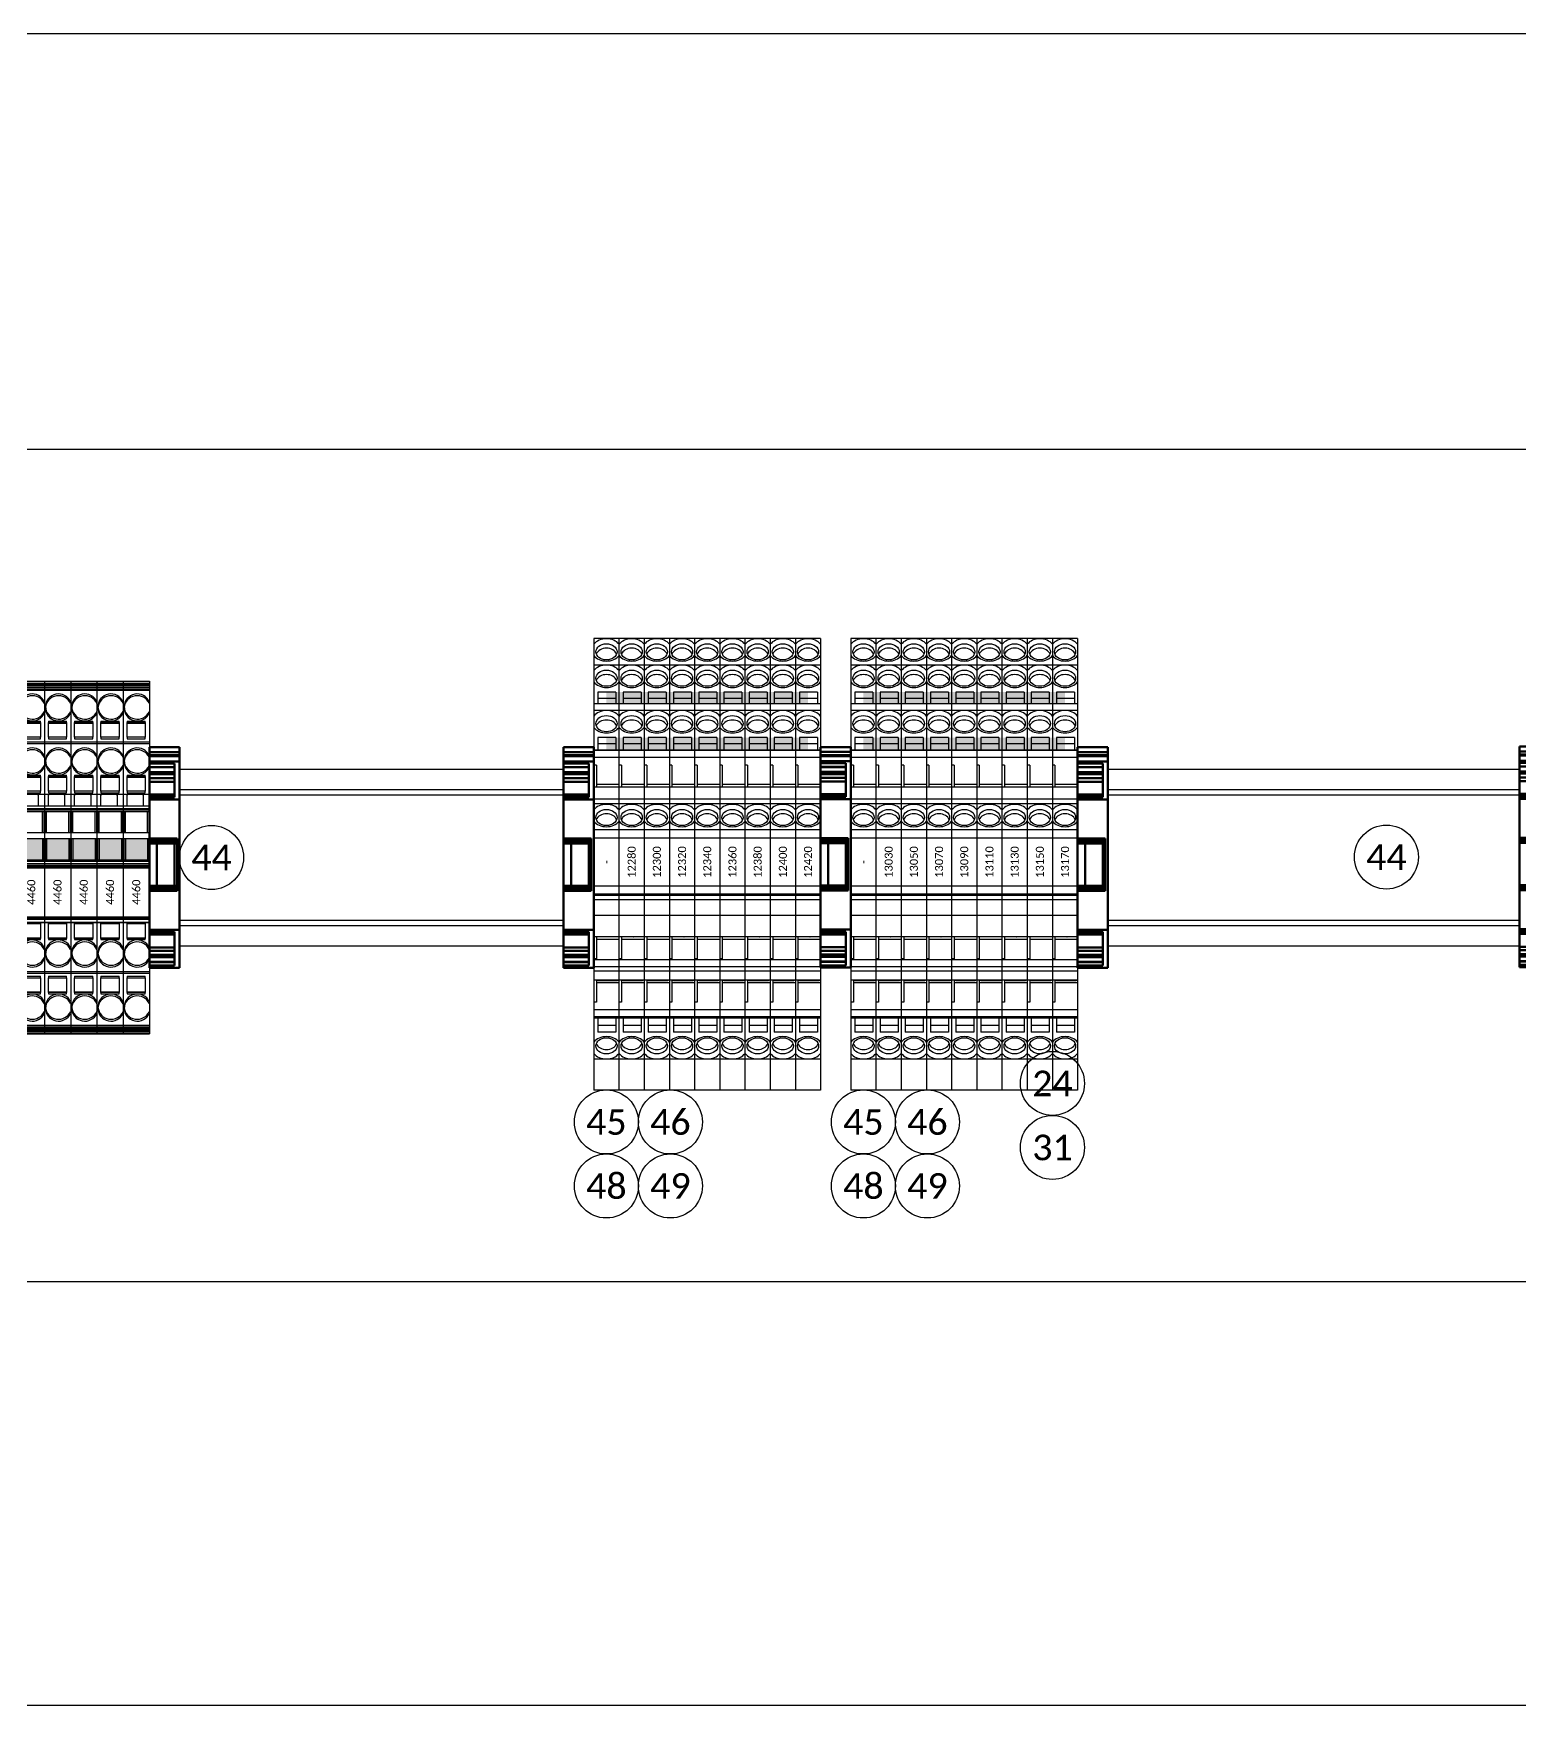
# Model space of a CAD drawing. Header units: inches. Extents: x 0 to 316, y -1 to 150.
# Drawn here: x 191.54 to 203.15, y 80.19 to 93.26 of the extents above; entities that cross this region are included whole.
import ezdxf
from ezdxf.enums import TextEntityAlignment as Align

# ---------------------------------------------------------------- set-up
doc = ezdxf.new("R2010")
doc.units = ezdxf.units.IN
doc.header["$MEASUREMENT"] = 0
doc.linetypes.add('HIDDEN2', pattern=[0.1875, 0.125, -0.0625])
doc.styles.add('Calibri', font='calibri.ttf')
doc.styles.add('SIMPLEX', font='simplex.shx', dxfattribs={"height": 6})

# ---------------------------------------------------------------- blocks, each defined once
blk = doc.blocks.new('TB Wago 2002-1404 BLU')
at = {"color": 5, "lineweight": -3}
for p, q in [((-0.102, 2.754), (0.103, 2.754)), ((-0.102, 2.754), (-0.102, 0)), ((0.103, 2.754), (0.103, 0)), ((-0.102, 2.739), (0.103, 2.739)), ((-0.102, 2.736), (-0.102, 2.702)), ((0.103, 2.736), (-0.102, 2.736)), ((-0.102, 2.735), (0.103, 2.735)), ((-0.102, 2.734), (0.103, 2.734)), ((-0.102, 2.728), (0.103, 2.728)), ((-0.102, 2.724), (0.103, 2.724)), ((-0.102, 2.71), (0.103, 2.71)), ((-0.102, 2.702), (0.103, 2.702)), ((-0.102, 2.688), (0.103, 2.688)), ((-0.102, 2.685), (0.103, 2.685)), ((-0.095, 2.556), (-0.095, 2.542)), ((-0.071, 2.441), (0.071, 2.441)), ((-0.071, 2.441), (-0.071, 2.432)), ((-0.071, 2.432), (0.071, 2.432)), ((-0.071, 2.316), (-0.071, 2.432)), ((-0.071, 2.426), (0.071, 2.426)), ((0.071, 2.432), (0.071, 2.441)), ((0.071, 2.432), (0.071, 2.316)), ((-0.102, 2.281), (0.103, 2.281)), ((-0.102, 2.267), (0.103, 2.267)), ((-0.071, 2.316), (-0.071, 2.304)), ((0.071, 2.316), (-0.071, 2.316)), ((-0.071, 2.304), (0.071, 2.304)), ((0.071, 2.304), (0.071, 2.316)), ((-0.102, 2.2), (-0.102, 2.135)), ((-0.095, 2.134), (-0.095, 2.12)), ((-0.071, 2.019), (0.071, 2.019)), ((-0.071, 2.019), (-0.071, 2.01)), ((-0.071, 2.01), (0.071, 2.01)), ((-0.071, 1.894), (-0.071, 2.01)), ((-0.071, 2.004), (0.071, 2.004)), ((0.071, 2.01), (0.071, 2.019)), ((0.071, 2.01), (0.071, 1.894)), ((-0.102, 1.871), (0.103, 1.871)), ((-0.071, 1.894), (-0.071, 1.882)), ((0.071, 1.894), (-0.071, 1.894)), ((-0.071, 1.882), (0.071, 1.882)), ((-0.071, 1.78), (-0.071, 1.863)), ((0.055, 1.863), (0.055, 1.78)), ((0.071, 1.882), (0.071, 1.894)), ((-0.102, 1.78), (0.103, 1.78)), ((-0.102, 1.76), (0.103, 1.76)), ((-0.102, 1.748), (0.103, 1.748)), ((-0.102, 1.737), (0.103, 1.737)), ((-0.095, 1.571), (-0.095, 1.737)), ((-0.085, 1.571), (-0.085, 1.737)), ((0.089, 1.571), (0.089, 1.737)), ((0.099, 1.737), (0.099, 1.571)), ((-0.102, 1.571), (0.103, 1.571)), ((-0.102, 1.524), (0.103, 1.524)), ((-0.095, 1.358), (-0.095, 1.524)), ((-0.085, 1.524), (-0.085, 1.358)), ((0.089, 1.524), (0.089, 1.358)), ((0.099, 1.524), (0.099, 1.358)), ((-0.102, 1.358), (0.103, 1.358)), ((-0.102, 1.349), (0.103, 1.349)), ((-0.102, 1.33), (0.103, 1.33)), ((-0.102, 1.318), (0.103, 1.318)), ((-0.102, 1.317), (0.103, 1.317)), ((-0.102, 1.311), (0.103, 1.311)), ((-0.102, 1.307), (0.103, 1.307)), ((-0.102, 1.307), (0.103, 1.307)), ((-0.102, 1.305), (0.103, 1.305)), ((-0.102, 1.305), (0.103, 1.305)), ((-0.102, 1.297), (0.103, 1.297)), ((-0.102, 0.914), (0.103, 0.914)), ((0.103, 0.907), (-0.102, 0.907)), ((-0.102, 0.904), (0.103, 0.904)), ((-0.102, 0.895), (0.103, 0.895)), ((-0.102, 0.895), (0.103, 0.895)), ((-0.102, 0.871), (0.012, 0.871)), ((-0.102, 0.871), (0.103, 0.871)), ((-0.102, 0.869), (0.103, 0.869)), ((-0.071, 0.872), (0.071, 0.872)), ((-0.071, 0.872), (-0.071, 0.86)), ((-0.071, 0.86), (0.071, 0.86)), ((-0.071, 0.744), (-0.071, 0.86)), ((0.071, 0.86), (0.071, 0.872)), ((0.071, 0.86), (0.071, 0.744)), ((-0.071, 0.75), (0.071, 0.75)), ((-0.071, 0.744), (-0.071, 0.735)), ((0.071, 0.744), (-0.071, 0.744)), ((-0.071, 0.735), (0.071, 0.735)), ((0.071, 0.735), (0.071, 0.744)), ((-0.095, 0.634), (-0.095, 0.619)), ((-0.102, 0.485), (0.103, 0.485)), ((-0.102, 0.473), (0.103, 0.473)), ((-0.071, 0.45), (0.071, 0.45)), ((-0.071, 0.45), (-0.071, 0.438)), ((-0.071, 0.438), (0.071, 0.438)), ((-0.071, 0.322), (-0.071, 0.438)), ((0.071, 0.438), (0.071, 0.45)), ((0.071, 0.438), (0.071, 0.322)), ((-0.071, 0.328), (0.071, 0.328)), ((-0.071, 0.322), (-0.071, 0.313)), ((0.071, 0.322), (-0.071, 0.322)), ((-0.071, 0.313), (0.071, 0.313)), ((0.071, 0.313), (0.071, 0.322)), ((-0.095, 0.212), (-0.095, 0.197)), ((-0.102, 0.068), (0.103, 0.068)), ((-0.102, 0.066), (0.103, 0.066)), ((-0.102, 0.065), (0.103, 0.065)), ((-0.102, 0.051), (0.103, 0.051)), ((0.103, 0.047), (-0.102, 0.047)), ((-0.102, 0.043), (0.103, 0.043)), ((-0.102, 0.037), (0.103, 0.037)), ((-0.102, 0.03), (0.103, 0.03)), ((-0.102, 0.029), (0.103, 0.029)), ((-0.102, 0.02), (0.103, 0.02)), ((-0.102, 0.018), (0.103, 0.018)), ((-0.102, 0.018), (0.103, 0.018)), ((-0.102, 0.018), (0.103, 0.018)), ((-0.102, 0.016), (0.103, 0.016)), ((-0.102, 0.001), (0.103, 0.001)), ((-0.102, 0), (0.103, 0))]:
    blk.add_line(p, q, dxfattribs=at)
for points in [[(-0.071, 1.863), (-0.071, 1.863), (-0.071, 1.863), (-0.071, 1.863), (-0.071, 1.863), (-0.071, 1.863), (-0.071, 1.863), (-0.071, 1.863), (-0.071, 1.863), (-0.071, 1.864), (-0.071, 1.864), (-0.071, 1.864), (-0.071, 1.864), (-0.071, 1.864), (-0.071, 1.864), (-0.071, 1.864), (-0.071, 1.864), (-0.071, 1.864), (-0.071, 1.864), (-0.071, 1.865), (-0.071, 1.865), (-0.071, 1.865), (-0.071, 1.865), (-0.071, 1.865), (-0.071, 1.865), (-0.071, 1.865), (-0.071, 1.865), (-0.071, 1.865), (-0.071, 1.865), (-0.071, 1.865), (-0.07, 1.865), (-0.07, 1.866), (-0.07, 1.866), (-0.07, 1.866), (-0.07, 1.866), (-0.07, 1.866), (-0.07, 1.866), (-0.07, 1.866), (-0.07, 1.866), (-0.07, 1.866), (-0.07, 1.866), (-0.07, 1.866), (-0.07, 1.867), (-0.07, 1.867), (-0.07, 1.867), (-0.07, 1.867), (-0.07, 1.867), (-0.07, 1.867), (-0.07, 1.867), (-0.07, 1.867), (-0.07, 1.867), (-0.07, 1.867), (-0.069, 1.867), (-0.069, 1.867), (-0.069, 1.868), (-0.069, 1.868), (-0.069, 1.868), (-0.069, 1.868), (-0.069, 1.868), (-0.069, 1.868), (-0.069, 1.868), (-0.069, 1.868), (-0.069, 1.868), (-0.069, 1.868), (-0.069, 1.868), (-0.069, 1.868), (-0.069, 1.868), (-0.069, 1.868), (-0.068, 1.869), (-0.068, 1.869), (-0.068, 1.869), (-0.068, 1.869), (-0.068, 1.869), (-0.068, 1.869), (-0.068, 1.869), (-0.068, 1.869), (-0.068, 1.869), (-0.068, 1.869), (-0.068, 1.869), (-0.068, 1.869), (-0.068, 1.869), (-0.067, 1.869), (-0.067, 1.869), (-0.067, 1.869), (-0.067, 1.869), (-0.067, 1.869), (-0.067, 1.87), (-0.067, 1.87), (-0.067, 1.87), (-0.067, 1.87), (-0.067, 1.87), (-0.067, 1.87), (-0.067, 1.87), (-0.066, 1.87), (-0.066, 1.87), (-0.066, 1.87), (-0.066, 1.87), (-0.066, 1.87), (-0.066, 1.87), (-0.066, 1.87), (-0.066, 1.87), (-0.066, 1.87), (-0.066, 1.87), (-0.066, 1.87), (-0.065, 1.87), (-0.065, 1.87), (-0.065, 1.87), (-0.065, 1.87), (-0.065, 1.87), (-0.065, 1.87), (-0.065, 1.87), (-0.065, 1.87), (-0.065, 1.87), (-0.065, 1.87), (-0.065, 1.87), (-0.065, 1.87), (-0.064, 1.871), (-0.064, 1.871), (-0.064, 1.871), (-0.064, 1.871), (-0.064, 1.871), (-0.064, 1.871), (-0.064, 1.871), (-0.064, 1.871), (-0.064, 1.871), (-0.063, 1.871), (-0.063, 1.871), (-0.063, 1.871), (-0.063, 1.871), (-0.063, 1.871), (-0.063, 1.871)], [(0.047, 1.871), (0.047, 1.871), (0.047, 1.871), (0.048, 1.871), (0.048, 1.871), (0.048, 1.871), (0.048, 1.871), (0.048, 1.871), (0.048, 1.871), (0.048, 1.871), (0.048, 1.871), (0.048, 1.871), (0.048, 1.871), (0.049, 1.871), (0.049, 1.871), (0.049, 1.87), (0.049, 1.87), (0.049, 1.87), (0.049, 1.87), (0.049, 1.87), (0.049, 1.87), (0.049, 1.87), (0.049, 1.87), (0.049, 1.87), (0.05, 1.87), (0.05, 1.87), (0.05, 1.87), (0.05, 1.87), (0.05, 1.87), (0.05, 1.87), (0.05, 1.87), (0.05, 1.87), (0.05, 1.87), (0.05, 1.87), (0.05, 1.87), (0.05, 1.87), (0.051, 1.87), (0.051, 1.87), (0.051, 1.87), (0.051, 1.87), (0.051, 1.87), (0.051, 1.87), (0.051, 1.87), (0.051, 1.87), (0.051, 1.87), (0.051, 1.869), (0.051, 1.869), (0.052, 1.869), (0.052, 1.869), (0.052, 1.869), (0.052, 1.869), (0.052, 1.869), (0.052, 1.869), (0.052, 1.869), (0.052, 1.869), (0.052, 1.869), (0.052, 1.869), (0.052, 1.869), (0.052, 1.869), (0.053, 1.869), (0.053, 1.869), (0.053, 1.869), (0.053, 1.869), (0.053, 1.868), (0.053, 1.868), (0.053, 1.868), (0.053, 1.868), (0.053, 1.868), (0.053, 1.868), (0.053, 1.868), (0.053, 1.868), (0.053, 1.868), (0.053, 1.868), (0.053, 1.868), (0.053, 1.868), (0.054, 1.868), (0.054, 1.868), (0.054, 1.867), (0.054, 1.867), (0.054, 1.867), (0.054, 1.867), (0.054, 1.867), (0.054, 1.867), (0.054, 1.867), (0.054, 1.867), (0.054, 1.867), (0.054, 1.867), (0.054, 1.867), (0.054, 1.867), (0.054, 1.866), (0.054, 1.866), (0.054, 1.866), (0.054, 1.866), (0.054, 1.866), (0.054, 1.866), (0.055, 1.866), (0.055, 1.866), (0.055, 1.866), (0.055, 1.866), (0.055, 1.866), (0.055, 1.865), (0.055, 1.865), (0.055, 1.865), (0.055, 1.865), (0.055, 1.865), (0.055, 1.865), (0.055, 1.865), (0.055, 1.865), (0.055, 1.865), (0.055, 1.865), (0.055, 1.865), (0.055, 1.865), (0.055, 1.864), (0.055, 1.864), (0.055, 1.864), (0.055, 1.864), (0.055, 1.864), (0.055, 1.864), (0.055, 1.864), (0.055, 1.864), (0.055, 1.864), (0.055, 1.864), (0.055, 1.863), (0.055, 1.863), (0.055, 1.863), (0.055, 1.863), (0.055, 1.863), (0.055, 1.863), (0.055, 1.863), (0.055, 1.863), (0.055, 1.863)]]:
    blk.add_lwpolyline(points, dxfattribs=at)
for centre, start_param, end_param in [((0.008, 2.556), 0.394791, 5.888394), ((0.008, 2.542), 0.394791, 3.069394), ((0.008, 2.542), 3.069394, 5.888394), ((0.008, 2.134), 0.394791, 5.888394), ((0.008, 2.12), 0.394791, 3.069394), ((0.008, 2.12), 3.069394, 5.888394), ((0.008, 0.634), 0.394791, 3.213792), ((0.008, 0.619), 0.394791, 5.888394), ((0.008, 0.634), 3.213792, 5.888394), ((0.008, 0.212), 0.394791, 3.213792), ((0.008, 0.197), 0.394791, 5.888394), ((0.008, 0.212), 3.213792, 5.888394)]:
    blk.add_ellipse(centre, major_axis=(0.102, 0), ratio=0.965926, start_param=start_param, end_param=end_param, dxfattribs=at)
at = {"color": 7, "linetype": 'HIDDEN2', "ltscale": 2, "style": 'SIMPLEX'}
blk.add_attdef('TERMINAL_BLOCK_#', text='', height=0.0625, rotation=90, dxfattribs=at).set_placement((0, 1.106), align=Align.MIDDLE_CENTER)
blk = doc.blocks.new('A$C29732917')
at = {"lineweight": 50}
for p, q in [((-25.42, 3.57), (-25.42, -2.43)), ((18.38, 3.57), (-25.42, 3.57)), ((-24.44, 3.57), (-24.44, -2.43)), ((-23.82, 3.57), (-23.82, -2.43)), ((-23.62, 3.57), (-23.62, -2.43)), ((-22.62, 3.57), (-22.62, -2.43)), ((-15.07, 3.57), (-15.07, -2.43)), ((10.83, 3.57), (10.83, -2.43)), ((18.38, 3.57), (18.38, -2.43)), ((-22.19, 2.57), (-15.5, 2.57)), ((-22.19, -2.43), (-22.19, 2.57)), ((-21.49, 2.57), (-21.49, -2.43)), ((-21.45, 2.57), (-21.45, -2.43)), ((-20.49, 2.57), (-20.49, -2.43)), ((-20.06, 2.57), (-20.06, -2.43)), ((-19.28, -2.43), (-19.28, 2.57)), ((-18.57, 2.57), (-18.57, -2.43)), ((-16.03, 2.57), (-16.03, -2.43)), ((-15.84, 2.57), (-15.84, -2.43)), ((-15.6, 2.57), (-15.6, -2.43)), ((-15.5, -2.43), (-15.5, 2.57)), ((-7.32, 3.07), (3.08, 3.07)), ((-7.32, -2.43), (-7.32, 3.07)), ((-6.92, -2.43), (-6.92, 3.07)), ((-6.56, 3.07), (-6.56, -2.43)), ((-6.32, 3.07), (-6.32, -2.43)), ((-6.12, 2.57), (1.88, 2.57)), ((2.08, 3.07), (2.08, -2.43)), ((2.32, 3.07), (2.32, -2.43)), ((2.68, 3.07), (2.68, -2.43)), ((3.08, -2.43), (3.08, 3.07)), ((11.26, 2.57), (17.95, 2.57)), ((11.26, -2.43), (11.26, 2.57)), ((11.35, -2.43), (11.35, 2.57)), ((11.6, 2.57), (11.6, -2.43)), ((11.79, -2.43), (11.79, 2.57)), ((14.33, 2.57), (14.33, -2.43)), ((15.04, 2.57), (15.04, -2.43)), ((15.81, 2.57), (15.81, -2.43)), ((16.25, 2.57), (16.25, -2.43)), ((17.2, 2.57), (17.2, -2.43)), ((17.25, 2.57), (17.25, -2.43)), ((17.95, -2.43), (17.95, 2.57)), ((18.38, -2.43), (-25.42, -2.43)), ((1.88, -0.93), (-6.12, -0.93))]:
    blk.add_line(p, q, dxfattribs=at)
at = {"lineweight": 25}
blk.add_line((-15.6, -2.43), (-16.03, -2.43), dxfattribs=at)
at = {"lineweight": 50}
for centre, start, end in [((-6.12, 2.37), 90, 180), ((1.88, 2.37), 0, 90), ((-6.12, -0.73), 180, 270), ((1.88, -0.73), 270, 0)]:
    blk.add_arc(centre, 0.2, start, end, dxfattribs=at)
blk = doc.blocks.new('TB 280-570')
at = {"ltscale": 0.822934}
for p, q in [((0, 1.763), (0.197, 1.763)), ((0, -1.763), (0, 1.763)), ((0.197, -1.763), (0.197, 1.763)), ((0, 1.521), (0.197, 1.521)), ((0.024, 1.201), (0.024, 1.31)), ((0.024, 1.31), (0.165, 1.31)), ((0.165, 1.201), (0.165, 1.31)), ((0.197, 1.2), (0, 1.2)), ((0, 1.191), (0.197, 1.191)), ((0.024, 1.259), (0.165, 1.259)), ((0.024, 1.201), (0.165, 1.201)), ((0, 1.137), (0.197, 1.137)), ((0.177, 1.078), (0.197, 1.078)), ((0.177, 0.905), (0.177, 1.078)), ((0, 0.927), (0.177, 0.927)), ((0, 0.905), (0.197, 0.905)), ((0.197, 0.832), (0, 0.832)), ((0, 0.801), (0.197, 0.801)), ((0.014, 0.905), (0.012, 0.909)), ((0.012, 0.909), (0.012, 0.905)), ((0.012, 0.909), (0.165, 0.909)), ((0.083, 0.909), (0.08, 0.905)), ((0.085, 0.905), (0.083, 0.909)), ((0.083, 0.909), (0.083, 0.905)), ((0.165, 0.909), (0.163, 0.905)), ((0.165, 0.909), (0.165, 0.905)), ((0, 0.747), (0.197, 0.747)), ((0.177, 0.566), (0.177, 0.739)), ((0.177, 0.739), (0.197, 0.739)), ((0, 0.587), (0.177, 0.587)), ((0, 0.566), (0.197, 0.566)), ((0.012, 0.566), (0.012, 0.566)), ((0.012, 0.566), (0.165, 0.566)), ((0.012, 0.566), (0.012, 0.566)), ((0.083, 0.566), (0.082, 0.566)), ((0.083, 0.566), (0.083, 0.566)), ((0.083, 0.566), (0.083, 0.566)), ((0.165, 0.566), (0.165, 0.566)), ((0.165, 0.566), (0.165, 0.566)), ((0, 0.399), (0.197, 0.399)), ((0.197, 0.274), (0, 0.274)), ((0.197, 0.241), (0, 0.241)), ((0, 0.234), (0.197, 0.234)), ((0, 0.171), (0.197, 0.171)), ((0.197, -0.207), (0, -0.207)), ((0, -0.27), (0.197, -0.27)), ((0, -0.472), (0.197, -0.472)), ((0, -0.51), (0.197, -0.51)), ((0, -0.602), (0.197, -0.602)), ((0, -0.624), (0.177, -0.624)), ((0.012, -0.602), (0.012, -0.602)), ((0.012, -0.602), (0.165, -0.602)), ((0.012, -0.602), (0.012, -0.602)), ((0.082, -0.602), (0.083, -0.602)), ((0.083, -0.602), (0.083, -0.602)), ((0.083, -0.602), (0.083, -0.602)), ((0.165, -0.602), (0.165, -0.602)), ((0.165, -0.602), (0.165, -0.602)), ((0.177, -0.775), (0.177, -0.602)), ((0.177, -0.775), (0.197, -0.775)), ((0, -0.834), (0.197, -0.834)), ((0, -0.888), (0.197, -0.888)), ((0, -0.893), (0.197, -0.893)), ((0.024, -0.99), (0.024, -0.893)), ((0.165, -0.99), (0.165, -0.893)), ((0.024, -0.94), (0.165, -0.94)), ((0.024, -0.99), (0.165, -0.99)), ((0, -1.202), (0.197, -1.202)), ((0, -1.253), (0.197, -1.253)), ((0.024, -1.346), (0.024, -1.253)), ((0.024, -1.295), (0.165, -1.295)), ((0.165, -1.346), (0.165, -1.253)), ((0.024, -1.346), (0.165, -1.346)), ((0, -1.557), (0.197, -1.557)), ((0, -1.763), (0.197, -1.763))]:
    blk.add_line(p, q, dxfattribs=at)
for centre, major_axis, start_param, end_param in [((0.098, 1.433), (0.114, 0), 0.531458, 2.610134), ((0.098, 1.383), (0.0827, 0), 0.283481, 2.858111), ((0.098, 1.433), (0.114, 0), 3.673051, 5.751727), ((0.098, -0.381), (-0.114, 0), 3.673051, 5.751727), ((0.098, -0.331), (0.0827, 0), 3.425074, 5.999704), ((0.098, -0.381), (-0.114, 0), 0.531458, 2.610134), ((0.098, -1.114), (0.114, 0), 0.531458, 2.610134), ((0.098, -1.114), (0.114, 0), 3.673051, 5.751727), ((0.098, -1.064), (0.0827, 0), 3.425074, 5.999704), ((0.098, -1.469), (-0.114, 0), 3.673051, 5.751727), ((0.098, -1.419), (0.0827, 0), 3.425074, 5.999704), ((0.098, -1.469), (0.114, 0), 3.673051, 4.712389), ((0.098, -1.469), (-0.114, 0), 1.570796, 2.610134), ((0.098, -1.675), (-0.114, 0), 3.673051, 5.751727), ((0.098, -1.625), (0.0827, 0), 3.425074, 5.999704), ((0.098, -1.675), (0.114, 0), 3.673051, 4.712389), ((0.098, -1.675), (-0.114, 0), 1.570796, 2.610134)]:
    blk.add_ellipse(centre, major_axis=major_axis, ratio=0.766044, start_param=start_param, end_param=end_param, dxfattribs=at)
for centre in [(0.098, 1.418), (0.098, -0.366), (0.098, -1.099), (0.098, -1.454), (0.098, -1.66)]:
    blk.add_ellipse(centre, major_axis=(0.0827, 0), ratio=0.766044, dxfattribs=at)
at = {"color": 7, "linetype": 'HIDDEN2', "ltscale": 2, "style": 'Calibri'}
blk.add_attdef('TERMINAL_BLOCK_#', text='', height=0.0625, rotation=270, dxfattribs=at).set_placement((0.098, -0.018), align=Align.MIDDLE_CENTER)
blk = doc.blocks.new('Reference Number')
at = {"color": 6, "linetype": 'Continuous'}
blk.add_circle((0, 0), 0.125, dxfattribs=at)
at = {"color": 6, "linetype": 'Continuous', "style": 'Calibri'}
blk.add_attdef('REFERENCE_#', text='', height=0.1, dxfattribs=at).set_placement((0, 0), align=Align.MIDDLE_CENTER)

msp = doc.modelspace()

# ---------------------------------------------------------------- hatches: boundary and pattern name
at = {"linetype": 'Continuous'}
h = msp.add_hatch(color=256, dxfattribs=at)
h.dxf.hatch_style = 1
h.paths.add_polyline_path([(196.01666, 88.11236), (197.59147, 88.11236), (197.59147, 88.01992), (196.01666, 88.01992)])
h = msp.add_hatch(color=256, dxfattribs=at)
h.dxf.hatch_style = 1
h.paths.add_polyline_path([(198.02432, 88.11236), (199.59912, 88.11236), (199.59912, 88.01992), (198.02432, 88.01992)])
h = msp.add_hatch(color=256, dxfattribs=at)
h.dxf.hatch_style = 1
h.paths.add_polyline_path([(196.01666, 87.75701), (197.59147, 87.75701), (197.59147, 87.65905), (196.01666, 87.65905)])
h = msp.add_hatch(color=256, dxfattribs=at)
h.dxf.hatch_style = 1
h.paths.add_polyline_path([(198.02432, 87.75701), (199.59912, 87.75701), (199.59912, 87.65905), (198.02432, 87.65905)])
h = msp.add_hatch(color=256, dxfattribs=at)
h.dxf.hatch_style = 1
h.paths.add_polyline_path([(190.39624, 86.96673), (192.44624, 86.96673), (192.44624, 86.80116), (190.39624, 86.80116)])

# ---------------------------------------------------------------- linework, layer by layer
at = {"color": 2}
for p, q in [((192.68224, 87.50988, 0.00039), (195.68224, 87.50988, 0.00052)), ((199.93355, 87.50988, 0.00043), (203.15022, 87.50988, -0.00066)), ((192.68224, 87.30988, 0.00039), (195.68224, 87.30988, 0.00052)), ((199.93355, 87.30988, 0.00043), (203.15022, 87.30988, -0.00066)), ((192.68224, 86.32988, -0.14918), (195.68224, 86.32988, -0.14927)), ((199.93355, 86.32988, -0.14921), (203.15022, 86.32988, -0.15039)), ((192.68224, 86.12988, 0.00039), (195.68224, 86.12988, 0.00052)), ((199.93355, 86.12988, 0.00043), (203.15022, 86.12988, -0.00066))]:
    msp.add_line(p, q, dxfattribs=at)
at = {"color": 2, "extrusion": (-1.00046e-30, -4.08478e-15, -1)}
for p, q in [((192.68224, 87.34988, -0.17219), (195.68224, 87.34988, -0.17232)), ((199.93355, 87.34988, -0.17223), (203.15022, 87.34988, -0.17342))]:
    msp.add_line(p, q, dxfattribs=at)
at = {"color": 2, "extrusion": (0, 0, -1)}
for p, q in [((192.68224, 86.28988, -0.02262), (195.68224, 86.28988, -0.02252)), ((199.93355, 86.28988, -0.02259), (203.15022, 86.28988, -0.0237))]:
    msp.add_line(p, q, dxfattribs=at)
at = {"linetype": 'Continuous'}
for points in [[(179.36024, 93.25738), (210.26224, 93.25738), (210.26224, 90.00738), (179.36024, 90.00738)], [(179.36024, 83.50738), (210.26224, 83.50738), (210.26224, 80.19488), (179.36024, 80.19488)]]:
    msp.add_lwpolyline(points, close=True, dxfattribs=at)

# ---------------------------------------------------------------- block references
at = {"linetype": 'Continuous', "rotation": 180}
for p, values in [((196.11509, 86.76654), {'TERMINAL_BLOCK_#': '-'}), ((196.31194, 86.76654), {'TERMINAL_BLOCK_#': '12280'}), ((196.50879, 86.76654), {'TERMINAL_BLOCK_#': '12300'}), ((196.70564, 86.76654), {'TERMINAL_BLOCK_#': '12320'}), ((196.90249, 86.76654), {'TERMINAL_BLOCK_#': '12340'}), ((197.09934, 86.76654), {'TERMINAL_BLOCK_#': '12360'}), ((197.29619, 86.76654), {'TERMINAL_BLOCK_#': '12380'}), ((197.49304, 86.76654), {'TERMINAL_BLOCK_#': '12400'}), ((197.68989, 86.76654), {'TERMINAL_BLOCK_#': '12420'}), ((198.12274, 86.76654), {'TERMINAL_BLOCK_#': '-'}), ((198.31959, 86.76654), {'TERMINAL_BLOCK_#': '13030'}), ((198.51645, 86.76654), {'TERMINAL_BLOCK_#': '13050'}), ((198.7133, 86.76654), {'TERMINAL_BLOCK_#': '13070'}), ((198.91015, 86.76654), {'TERMINAL_BLOCK_#': '13090'}), ((199.107, 86.76654), {'TERMINAL_BLOCK_#': '13110'}), ((199.30385, 86.76654), {'TERMINAL_BLOCK_#': '13130'}), ((199.5007, 86.76654), {'TERMINAL_BLOCK_#': '13150'}), ((199.69755, 86.76654), {'TERMINAL_BLOCK_#': '13170'})]:
    msp.add_blockref('TB 280-570', p, dxfattribs=at).add_auto_attribs(values)
ref = msp.add_blockref('TB Wago 2002-1404 BLU', (191.52374, 85.44303))
ref.add_attrib('TERMINAL_BLOCK_#', '4460', dxfattribs={"color": 7, "linetype": 'HIDDEN2', "ltscale": 2, "height": 0.0625, "rotation": 90, "style": 'Calibri'}).set_placement((191.52374, 86.54885), align=Align.MIDDLE_CENTER)
ref = msp.add_blockref('TB Wago 2002-1404 BLU', (191.72874, 85.44303))
ref.add_attrib('TERMINAL_BLOCK_#', '4460', dxfattribs={"color": 7, "linetype": 'HIDDEN2', "ltscale": 2, "height": 0.0625, "rotation": 90, "style": 'Calibri'}).set_placement((191.72874, 86.54885), align=Align.MIDDLE_CENTER)
ref = msp.add_blockref('TB Wago 2002-1404 BLU', (191.93374, 85.44303))
ref.add_attrib('TERMINAL_BLOCK_#', '4460', dxfattribs={"color": 7, "linetype": 'HIDDEN2', "ltscale": 2, "height": 0.0625, "rotation": 90, "style": 'Calibri'}).set_placement((191.93374, 86.54885), align=Align.MIDDLE_CENTER)
ref = msp.add_blockref('TB Wago 2002-1404 BLU', (192.13874, 85.44303))
ref.add_attrib('TERMINAL_BLOCK_#', '4460', dxfattribs={"color": 7, "linetype": 'HIDDEN2', "ltscale": 2, "height": 0.0625, "rotation": 90, "style": 'Calibri'}).set_placement((192.13874, 86.54885), align=Align.MIDDLE_CENTER)
ref = msp.add_blockref('TB Wago 2002-1404 BLU', (192.34374, 85.44303))
ref.add_attrib('TERMINAL_BLOCK_#', '4460', dxfattribs={"color": 7, "linetype": 'HIDDEN2', "ltscale": 2, "height": 0.0625, "rotation": 90, "style": 'Calibri'}).set_placement((192.34374, 86.54885), align=Align.MIDDLE_CENTER)
at = {"xscale": 0.03933350893663116, "yscale": 0.03933350893663116, "zscale": 0.03933350893663116, "rotation": 270}
for p in [(192.5417, 86.6814), (195.7777, 86.6814), (197.78536, 86.68313), (199.79301, 86.6814), (203.24568, 86.68657, 0.00253)]:
    msp.add_blockref('A$C29732917', p, dxfattribs=at)
at = {"color": 7, "linetype": 'HIDDEN2', "ltscale": 2, "xscale": 2, "yscale": 2, "zscale": 2}
for p, values in [((192.93224, 86.81988), {'REFERENCE_#': '44'}), ((202.11024, 86.82333, 0.00253), {'REFERENCE_#': '44'}), ((199.50131, 85.05488, -0.00253), {'REFERENCE_#': '24'}), ((196.01666, 84.75372), {'REFERENCE_#': '45'}), ((196.51666, 84.75372), {'REFERENCE_#': '46'}), ((198.02432, 84.75372), {'REFERENCE_#': '45'}), ((198.52432, 84.75372), {'REFERENCE_#': '46'}), ((199.50131, 84.55488, -0.00253), {'REFERENCE_#': '31'}), ((196.01666, 84.25372), {'REFERENCE_#': '48'}), ((196.51666, 84.25372), {'REFERENCE_#': '49'}), ((198.02432, 84.25372), {'REFERENCE_#': '48'}), ((198.52432, 84.25372), {'REFERENCE_#': '49'})]:
    msp.add_blockref('Reference Number', p, dxfattribs=at).add_auto_attribs(values)

doc.saveas('drawing.dxf')
